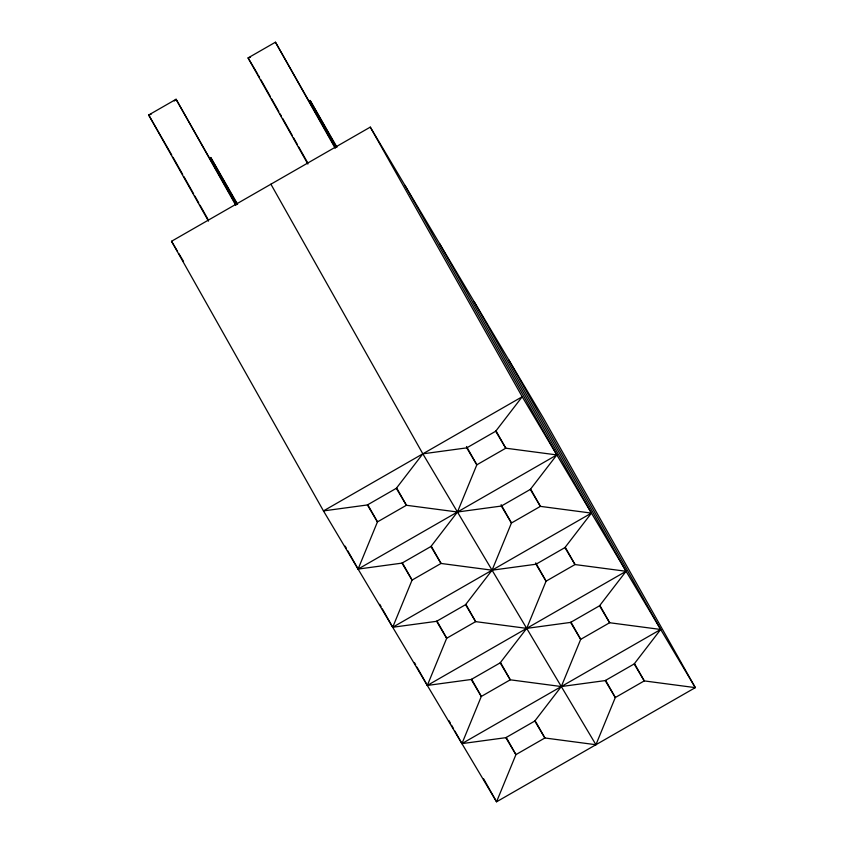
<?xml version="1.0" encoding="UTF-8"?>
<svg xmlns="http://www.w3.org/2000/svg" width="844" height="844" viewBox="0 0 844 844"><rect width="100%" height="100%" fill="white"/><g stroke="black" fill="none" stroke-linecap="round" stroke-linejoin="round"><path stroke-width="1.27" d="M483.633 778.854L496.557 801.8L515.927 754.62L544.876 737.983L595.927 744.724L615.297 697.534L644.257 680.908L695.308 687.638L543.378 418.012L370.284 127.117L171.532 241.278L323.463 510.905L496.557 801.8L695.308 687.638L522.214 396.754L370.284 127.117M396.321 488.317L422.833 453.829L466.743 447.869L495.692 431.242L522.214 396.754L323.463 510.905L367.372 504.955L396.321 488.317L406.407 505.271L457.459 512.002L501.357 506.052L530.306 489.425L556.829 454.927L404.898 185.3M396.722 488.085L406.407 505.271L377.458 521.898L358.088 569.088L401.987 563.127L430.936 546.501L457.459 512.002L476.828 464.822L505.778 448.196L556.829 454.927L358.088 569.088L347.739 550.731M465.55 604.684L492.073 570.185L511.443 523.006L540.392 506.368L591.444 513.11L564.931 547.598L535.982 564.235L492.073 570.185L441.022 563.454L412.072 580.081L392.703 627.261L436.601 621.311L465.55 604.684L475.636 621.627L526.698 628.369L570.597 622.408L599.546 605.781L626.069 571.282L474.138 301.656M465.962 604.452L475.636 621.627L446.687 638.254L427.317 685.444L471.226 679.483L500.175 662.856L526.698 628.369L546.068 581.178L575.017 564.552L626.069 571.282L427.317 685.444L416.978 667.087M534.79 721.04L561.313 686.541L580.683 639.362L609.632 622.735L660.683 629.466L634.171 663.954L605.211 680.591L561.313 686.541L510.261 679.81L481.312 696.437L461.942 743.617L505.841 737.667L534.79 721.04L544.876 737.983L535.845 721.947M174.297 100.995L176.079 99.275L235.771 204.322M335.152 147.236L275.45 42.2L248.073 57.93L307.87 164.052M250.499 57.223L248.073 57.93L257.61 73.966M151.129 114.299L148.692 115.006L208.489 221.128M495.692 431.242L505.778 448.196L496.093 431.01M530.306 489.425L540.392 506.368L530.718 489.193M564.931 547.598L575.017 564.552L565.332 547.366M599.546 605.781L609.632 622.735L599.947 605.549M634.171 663.954L644.257 680.908L634.572 663.722M466.743 447.869L476.828 464.822L466.5 446.497M501.357 506.052L511.443 523.006L501.114 504.67M535.982 564.235L546.068 581.178L535.74 562.853M570.597 622.408L580.683 639.362L570.998 622.176M605.211 680.591L615.297 697.534L605.623 680.359M595.927 744.724L422.833 453.829L270.903 184.192M430.936 546.501L441.022 563.454L431.337 546.268M500.175 662.856L510.261 679.81L500.576 662.624M367.372 504.955L377.458 521.898L367.773 504.723M401.987 563.127L412.072 580.081L402.388 562.895M436.601 621.311L446.687 638.254L437.013 621.078M471.226 679.483L481.312 696.437L471.627 679.251M505.841 737.667L515.927 754.62L506.242 737.434M171.532 241.278L177.525 251.343M178.854 253.58L183.517 261.408M508.753 359.829L660.683 629.466L461.942 743.617L454.832 730.999M439.513 243.473L591.444 513.11L392.703 627.261L382.353 608.904M336.978 147.225L310.075 100.383L336.439 147.162M275.45 42.2L335.258 148.322M258.253 75.105L259.541 77.384M260.828 79.674L270.47 96.786M271.757 99.064L278.826 111.619M280.113 113.898L281.4 116.187M282.687 118.466L292.33 135.589M293.617 137.867L297.478 144.714M298.765 146.993L307.765 162.966M237.607 204.301L210.705 157.459L237.058 204.248M235.877 205.398L176.079 99.275L148.692 115.006L171.743 155.001M173.02 157.29L182.673 174.402M183.96 176.691L193.603 193.803M194.89 196.082L198.741 202.929M200.028 205.219L207.751 218.912M449.008 720.67L450.306 722.97M451.593 725.26L453.534 728.71M414.393 662.498L415.681 664.787M379.768 604.315L381.066 606.614M345.154 546.142L346.441 548.431"/></g></svg>
